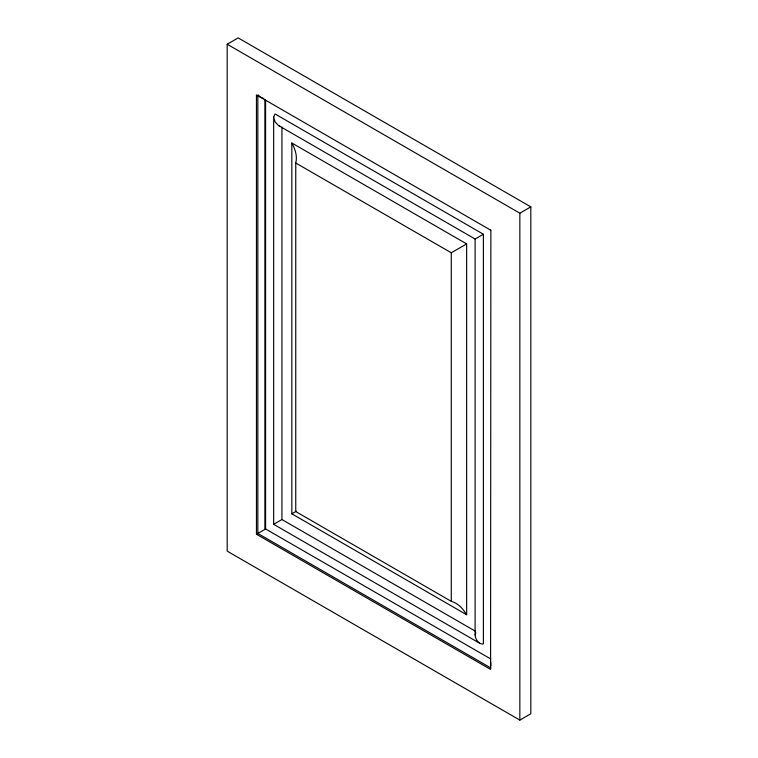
<?xml version="1.0" encoding="UTF-8"?>
<svg xmlns="http://www.w3.org/2000/svg" width="758" height="758" viewBox="0 0 758 758"><rect width="100%" height="100%" fill="white"/><g stroke="black" fill="none" stroke-linecap="round" stroke-linejoin="round"><path stroke-width="1.14" d="M273.657 117.111L275.078 113.975L483.396 234.241L483.396 643.76L482.391 644.073L479.966 643.419L273.657 524.309L273.657 117.111L275.078 121.886L278.499 125.506L475.114 239.026L483.396 234.241M479.966 643.419C476.649 641.211 473.93 636.512 475.768 632.598M490.748 662.293L490.871 666.092M466.644 614.738C463.138 608.864 458.088 603.216 451.275 601.34L295.753 511.546L295.753 162.998C297.534 156.157 295.165 148.966 291.83 142.987L466.644 243.915L466.644 614.738L291.83 513.81L291.83 142.987M227.182 44.239L238.154 37.9L530.818 206.868L530.818 713.761L519.846 720.1L227.182 551.132L227.182 44.239L519.846 213.197L530.818 206.868M451.275 601.34L451.275 252.784L466.644 243.915M490.578 230.1L256.45 94.93L256.45 534.238L490.578 669.409L490.871 229.93M256.45 534.238L265.594 528.961L490.824 658.996M281.929 127.031L281.929 519.524L273.818 524.214M291.83 513.81L296.293 511.233M263.31 98.417L260.098 96.92M278.499 125.506L279.759 126.036M295.753 162.998L451.275 252.784M281.929 519.524L475.512 631.291M490.928 668.025L257.824 533.442L257.824 95.309M259.463 96.323L258.326 94.921M519.846 213.197L519.846 720.1M475.114 239.026L475.114 635.024M265.594 99.914L265.594 528.961M264.883 99.146L264.883 529.368"/></g></svg>
